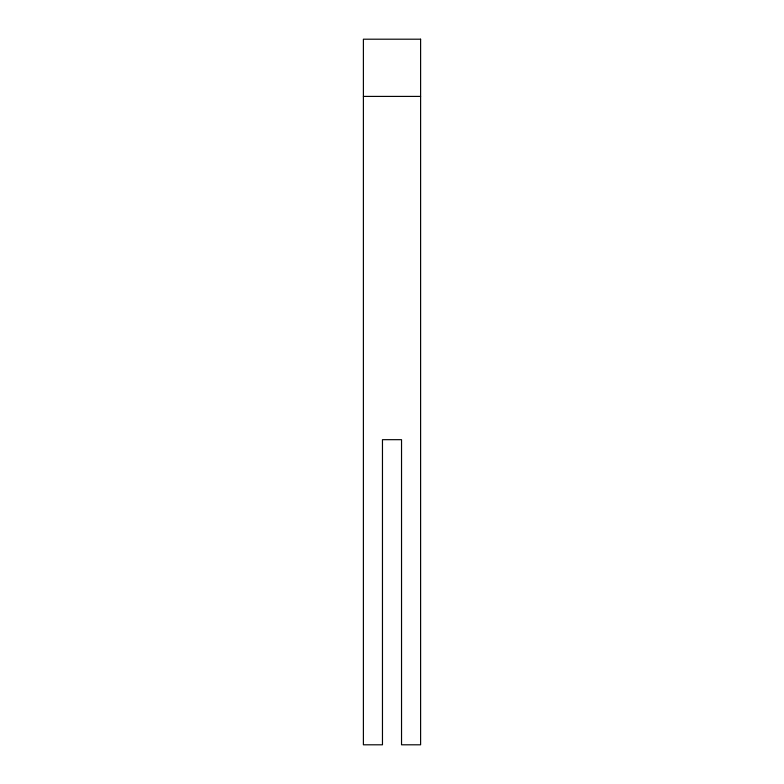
<?xml version="1.0" encoding="UTF-8"?>
<svg xmlns="http://www.w3.org/2000/svg" width="784" height="784" viewBox="0 0 784 784"><rect width="100%" height="100%" fill="white"/><g stroke="black" fill="none" stroke-linecap="round" stroke-linejoin="round"><path stroke-width="1.18" d="M363.394 96.412L420.606 96.412M420.606 39.2L363.394 39.2L363.394 744.8L382.465 744.8L382.465 439.677L401.535 439.677L401.535 744.8L420.606 744.8L420.606 39.2"/></g></svg>
